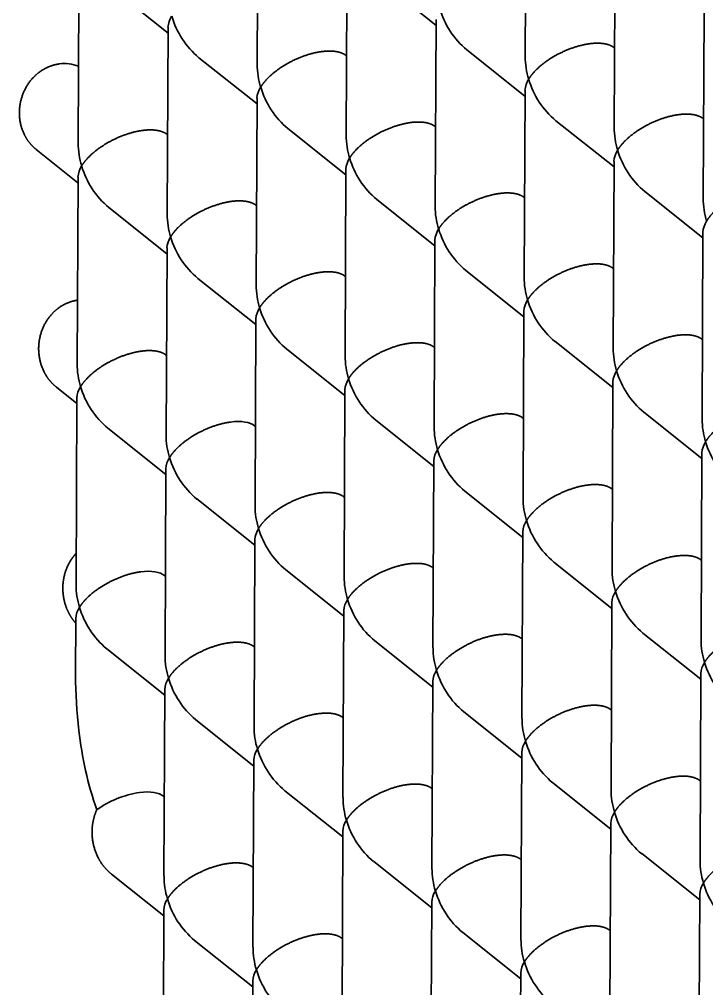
# Model space of a CAD drawing. Extents: x 23 to 587, y 4 to 413.
# Drawn here: x 413.11 to 416.79, y 140.64 to 145.83 of the extents above; entities that cross this region are included whole.
import ezdxf

# ---------------------------------------------------------------- set-up
doc = ezdxf.new("R2010")
doc.units = 0
doc.layers.get('0').update_dxf_attribs({"lineweight": 13})

# ---------------------------------------------------------------- blocks, each defined once
blk = doc.blocks.new('BLOCK6941')
at = {"color": 7, "lineweight": 35, "ltscale": 0.050027}
for p, q in [((-20.789, 7.185), (-20.798, 5.184)), ((-23.659, 7.101), (-23.669, 5.1)), ((-22.706, 6.341), (-22.716, 4.34)), ((-19.836, 6.426), (-19.845, 4.425)), ((-25.577, 6.257), (-25.587, 4.256)), ((-18.883, 5.667), (-18.892, 3.665)), ((-21.753, 5.582), (-21.763, 3.581)), ((-24.624, 5.497), (-24.634, 3.496)), ((-20.8, 4.823), (-20.81, 2.821)), ((-23.671, 4.738), (-23.68, 2.737)), ((-19.847, 4.063), (-19.857, 2.062)), ((-22.718, 3.979), (-22.727, 1.977)), ((-25.588, 3.894), (-25.598, 1.893)), ((-21.765, 3.219), (-21.774, 1.218)), ((-18.894, 3.304), (-18.904, 1.303)), ((-24.635, 3.135), (-24.645, 1.133)), ((-20.812, 2.46), (-20.821, 0.459)), ((-23.682, 2.375), (-23.692, 0.374)), ((-19.859, 1.7), (-19.868, -0.301)), ((-22.729, 1.616), (-22.739, -0.385)), ((-25.6, 1.531), (-25.609, -0.47)), ((-18.905, 0.941), (-18.915, -1.06)), ((-21.776, 0.856), (-21.786, -1.145)), ((-24.647, 0.772), (-24.656, -1.229)), ((-23.694, 0.012), (-23.703, -1.989)), ((-20.823, 0.097), (-20.833, -1.904)), ((-19.87, -0.662), (-19.879, -2.663)), ((-22.74, -0.747), (-22.75, -2.748)), ((-18.917, -1.422), (-18.926, -3.423)), ((-21.787, -1.506), (-21.797, -3.507)), ((-24.658, -1.591), (-24.668, -3.592)), ((-20.834, -2.266), (-20.844, -4.267)), ((-23.705, -2.35), (-23.715, -4.351)), ((-22.752, -3.11), (-22.761, -5.111)), ((-19.881, -3.025), (-19.891, -5.026)), ((-18.928, -3.784), (-18.938, -5.785)), ((-21.799, -3.869), (-21.808, -5.87)), ((-24.669, -3.954), (-24.679, -5.955)), ((-20.846, -4.628), (-20.855, -6.629)), ((-23.716, -4.713), (-23.726, -6.714))]:
    blk.add_line(p, q, dxfattribs=at)
at = {"color": 7, "lineweight": 35, "ltscale": 0.019884}
for p, q in [((-24.624, 5.436), (-25.246, 5.931)), ((-21.754, 5.52), (-22.376, 6.016)), ((-20.801, 4.761), (-21.423, 5.257)), ((-23.671, 4.676), (-24.293, 5.172)), ((-19.847, 4.002), (-20.47, 4.497)), ((-22.718, 3.917), (-23.34, 4.413)), ((-18.894, 3.242), (-19.516, 3.738)), ((-21.765, 3.158), (-22.387, 3.653)), ((-24.636, 3.073), (-25.258, 3.569)), ((-23.682, 2.314), (-24.305, 2.809)), ((-20.812, 2.398), (-21.434, 2.894)), ((-19.859, 1.639), (-20.481, 2.135)), ((-22.729, 1.554), (-23.351, 2.05)), ((-18.906, 0.88), (-19.528, 1.375)), ((-21.776, 0.795), (-22.398, 1.291)), ((-24.647, 0.71), (-25.269, 1.206)), ((-20.823, 0.036), (-21.445, 0.531)), ((-23.694, -0.049), (-24.316, 0.447)), ((-19.87, -0.724), (-20.492, -0.228)), ((-22.741, -0.808), (-23.363, -0.313)), ((-18.917, -1.483), (-19.539, -0.988)), ((-21.788, -1.568), (-22.41, -1.072)), ((-24.658, -1.652), (-25.28, -1.157)), ((-20.835, -2.327), (-21.457, -1.832)), ((-23.705, -2.412), (-24.327, -1.916)), ((-19.882, -3.087), (-20.504, -2.591)), ((-22.752, -3.171), (-23.374, -2.676)), ((-18.928, -3.846), (-19.55, -3.35)), ((-21.799, -3.931), (-22.421, -3.435)), ((-20.846, -4.69), (-21.468, -4.194)), ((-23.717, -4.775), (-24.339, -4.279))]:
    blk.add_line(p, q, dxfattribs=at)
at = {"color": 7, "lineweight": 35, "ltscale": 0.00016101}
for p, q in [((-22.712, 5.191), (-22.717, 5.195)), ((-19.841, 5.275), (-19.846, 5.279)), ((-18.888, 4.516), (-18.893, 4.52)), ((-21.759, 4.431), (-21.764, 4.435)), ((-24.629, 4.347), (-24.634, 4.351)), ((-20.806, 3.672), (-20.811, 3.676)), ((-23.676, 3.587), (-23.681, 3.591)), ((-19.853, 2.913), (-19.858, 2.917)), ((-22.723, 2.828), (-22.728, 2.832)), ((-18.9, 2.153), (-18.905, 2.157)), ((-24.641, 1.984), (-24.646, 1.988)), ((-21.77, 2.069), (-21.775, 2.073)), ((-20.817, 1.309), (-20.822, 1.313)), ((-23.688, 1.225), (-23.693, 1.229)), ((-19.864, 0.55), (-19.869, 0.554)), ((-22.735, 0.465), (-22.74, 0.469)), ((-18.911, -0.209), (-18.916, -0.205)), ((-21.782, -0.294), (-21.787, -0.29)), ((-24.652, -0.379), (-24.657, -0.375)), ((-23.699, -1.138), (-23.704, -1.134)), ((-20.828, -1.053), (-20.834, -1.049)), ((-19.875, -1.813), (-19.88, -1.809)), ((-22.746, -1.897), (-22.751, -1.893)), ((-18.922, -2.572), (-18.927, -2.568)), ((-21.793, -2.657), (-21.798, -2.653)), ((-20.84, -3.416), (-20.845, -3.412)), ((-23.71, -3.501), (-23.715, -3.497)), ((-19.887, -4.176), (-19.892, -4.172)), ((-22.757, -4.26), (-22.762, -4.256))]:
    blk.add_line(p, q, dxfattribs=at)
at = {"color": 7, "lineweight": 35, "ltscale": 0.014269}
blk.add_line((-25.589, 3.832), (-26.035, 4.188), dxfattribs=at)
at = {"color": 7, "lineweight": 35, "ltscale": 0.007025}
blk.add_line((-25.6, 1.47), (-25.82, 1.645), dxfattribs=at)
at = {"color": 7, "lineweight": 35, "ltscale": 0.015099}
blk.add_line((-25.611, -0.832), (-25.614, -1.436), dxfattribs=at)
at = {"color": 7, "lineweight": 35, "ltscale": 0.000159881}
blk.add_line((-24.664, -2.741), (-24.669, -2.737), dxfattribs=at)
at = {"color": 7, "lineweight": 35, "ltscale": 0.017883}
blk.add_line((-24.67, -4.015), (-25.229, -3.569), dxfattribs=at)
at = {"color": 7, "lineweight": 35}
for centre, radius, start, end in [((-24.386, 5.483), 0.239, 146.5034, 176.6622), ((-23.708, 5.873), 0.913, 196.3619, 230.1623), ((-20.838, 5.957), 0.913, 196.3619, 230.1623), ((-25.733, 4.688), 0.421, 69.0836, 97.5551), ((-22.832, 5.103), 0.837, 180.2046, 197.1191), ((-19.961, 5.187), 0.837, 180.2046, 197.1191), ((-20.562, 4.809), 0.239, 146.5296, 176.692), ((-19.885, 5.198), 0.913, 196.3619, 230.1623), ((-23.433, 4.724), 0.239, 146.5034, 176.6622), ((-22.755, 5.113), 0.913, 196.3619, 230.1623), ((-19.008, 4.428), 0.837, 180.2046, 197.1191), ((-24.749, 4.259), 0.837, 180.2046, 197.1191), ((-21.879, 4.343), 0.837, 180.1991, 197.116), ((-19.609, 4.049), 0.239, 146.5296, 176.692), ((-18.932, 4.439), 0.913, 196.3594, 230.1725), ((-22.48, 3.965), 0.239, 146.5034, 176.6622), ((-21.802, 4.354), 0.913, 196.3619, 230.1623), ((-25.35, 3.88), 0.239, 146.5296, 176.692), ((-24.673, 4.269), 0.913, 196.3619, 230.1623), ((-18.055, 3.668), 0.837, 180.1991, 197.116), ((-20.926, 3.584), 0.837, 180.2046, 197.1191), ((-23.796, 3.499), 0.837, 180.1991, 197.116), ((-21.527, 3.205), 0.239, 146.5296, 176.692), ((-20.849, 3.595), 0.913, 196.3619, 230.1623), ((-18.656, 3.29), 0.239, 146.5034, 176.6622), ((-24.397, 3.121), 0.239, 146.5034, 176.6622), ((-23.72, 3.51), 0.913, 196.3619, 230.1623), ((-19.973, 2.824), 0.837, 180.2046, 197.1191), ((-22.843, 2.74), 0.837, 180.2046, 197.1191), ((-23.444, 2.361), 0.239, 146.5034, 176.6622), ((-22.767, 2.751), 0.913, 196.3619, 230.1623), ((-20.573, 2.446), 0.239, 146.5034, 176.6622), ((-19.896, 2.835), 0.913, 196.3619, 230.1623), ((-21.89, 1.98), 0.837, 180.2046, 197.1191), ((-19.019, 2.065), 0.837, 180.2046, 197.1191), ((-24.761, 1.896), 0.837, 180.2046, 197.1191), ((-19.62, 1.687), 0.239, 146.5034, 176.6622), ((-18.943, 2.076), 0.913, 196.3619, 230.1623), ((-22.491, 1.602), 0.239, 146.5034, 176.6622), ((-21.814, 1.991), 0.913, 196.3619, 230.1623), ((-25.362, 1.517), 0.239, 146.5296, 176.692), ((-24.685, 1.907), 0.913, 196.3594, 230.1725), ((-18.066, 1.306), 0.837, 180.2046, 197.1191), ((-20.937, 1.221), 0.837, 180.2046, 197.1191), ((-23.808, 1.136), 0.837, 180.2046, 197.1191), ((-18.667, 0.927), 0.239, 146.5034, 176.6622), ((-17.99, 1.317), 0.913, 196.3619, 230.1623), ((-21.538, 0.843), 0.239, 146.5296, 176.692), ((-20.861, 1.232), 0.913, 196.3594, 230.1725), ((-24.409, 0.758), 0.239, 146.5034, 176.6622), ((-23.731, 1.147), 0.913, 196.3619, 230.1623), ((-19.984, 0.462), 0.837, 180.1991, 197.116), ((-22.855, 0.377), 0.837, 180.2046, 197.1191), ((-20.585, 0.083), 0.239, 146.5034, 176.6622), ((-19.908, 0.473), 0.913, 196.3619, 230.1623), ((-23.455, -0.001), 0.239, 146.5296, 176.692), ((-22.778, 0.388), 0.913, 196.3619, 230.1623), ((-19.031, -0.298), 0.837, 180.2046, 197.1191), ((-21.901, -0.382), 0.837, 180.2046, 197.1191), ((-24.772, -0.467), 0.837, 180.2046, 197.1191), ((-19.632, -0.676), 0.239, 146.5034, 176.6622), ((-18.954, -0.287), 0.913, 196.3619, 230.1623), ((-25.373, -0.845), 0.239, 146.5294, 176.6931), ((-24.696, -0.456), 0.913, 196.3619, 230.1623), ((-22.502, -0.761), 0.239, 146.5034, 176.6622), ((-21.825, -0.371), 0.913, 196.3619, 230.1623), ((-18.078, -1.057), 0.837, 180.2046, 197.1191), ((-23.819, -1.226), 0.837, 180.2046, 197.1191), ((-20.948, -1.142), 0.837, 180.2046, 197.1191), ((-18.679, -1.436), 0.239, 146.5034, 176.6622), ((-18.001, -1.046), 0.913, 196.3619, 230.1623), ((-20.795, -1.45), 4.819, 179.8258, 186.9376), ((-21.549, -1.52), 0.239, 146.5034, 176.6622), ((-20.872, -1.131), 0.913, 196.3619, 230.1623), ((-24.42, -1.605), 0.239, 146.5034, 176.6622), ((-23.743, -1.215), 0.913, 196.3594, 230.1725), ((-19.995, -1.901), 0.837, 180.2046, 197.1191), ((-21.698, -1.604), 3.904, 186.2934, 199.0676), ((-22.866, -1.986), 0.837, 180.2046, 197.1191), ((-20.596, -2.28), 0.239, 146.5034, 176.6622), ((-19.919, -1.89), 0.913, 196.3619, 230.1623), ((-23.467, -2.364), 0.239, 146.5034, 176.6622), ((-22.789, -1.975), 0.913, 196.3619, 230.1623), ((-24.758, -3.775), 1.094, 98.9681, 125.0687), ((-19.042, -2.66), 0.837, 180.2046, 197.1191), ((-21.913, -2.745), 0.837, 180.2046, 197.1191), ((-22.514, -3.124), 0.239, 146.5034, 176.6622), ((-21.837, -2.734), 0.913, 196.3594, 230.1725), ((-19.643, -3.039), 0.239, 146.5034, 176.6622), ((-18.966, -2.65), 0.913, 196.3594, 230.1725), ((-18.089, -3.42), 0.837, 180.2046, 197.1191), ((-20.96, -3.504), 0.837, 180.2046, 197.1191), ((-23.83, -3.589), 0.837, 180.2046, 197.1191), ((-18.69, -3.798), 0.239, 146.5296, 176.692), ((-18.013, -3.409), 0.913, 196.3594, 230.1725), ((-24.431, -3.968), 0.239, 146.5034, 176.6622), ((-23.754, -3.578), 0.913, 196.3619, 230.1623), ((-21.561, -3.883), 0.239, 146.5034, 176.6622), ((-20.883, -3.493), 0.913, 196.3619, 230.1623), ((-22.877, -4.348), 0.837, 180.2046, 197.1191), ((-20.007, -4.264), 0.837, 180.2046, 197.1191), ((-20.608, -4.642), 0.239, 146.5296, 176.692), ((-19.93, -4.253), 0.913, 196.3619, 230.1623), ((-23.478, -4.727), 0.239, 146.5034, 176.6622), ((-22.801, -4.338), 0.913, 196.3594, 230.1725)]:
    blk.add_arc(centre, radius, start, end, dxfattribs=at)
for centre, ratio, start_param, end_param in [((-24.146, 0.95), 0.464922, 0.221717, 0.956598), ((-25.11, -0.653), 0.464922, 0.221717, 0.956598), ((-25.121, -3.016), 0.464927, 0.221556, 0.956609)]:
    blk.add_ellipse(centre, major_axis=(0.489, 0.234), ratio=ratio, start_param=start_param, end_param=end_param, dxfattribs=at)
for points, knots in [([(-20.762, 4.941), (-20.746, 4.967), (-20.726, 4.994), (-20.703, 5.021), (-20.62, 5.104), (-20.506, 5.183), (-20.413, 5.235), (-20.289, 5.284), (-20.164, 5.312), (-20.145, 5.316), (-20.125, 5.319), (-20.106, 5.322)], [0, 0, 0, 0, 0, 0, 0.437223, 0.437223, 0.437223, 1.382095, 1.382095, 1.382095, 1.555484, 1.555484, 1.555484, 1.555484, 1.555484, 1.555484]), ([(-19.846, 5.279), (-19.87, 5.298), (-19.901, 5.313), (-19.939, 5.323), (-19.998, 5.329), (-20.063, 5.326), (-20.077, 5.325), (-20.092, 5.324), (-20.106, 5.322)], [0, 0, 0, 0, 0, 0, 0.4890695, 0.4890695, 0.4890695, 0.6239272, 0.6239272, 0.6239272, 0.6239272, 0.6239272, 0.6239272]), ([(-23.632, 4.856), (-23.616, 4.882), (-23.597, 4.909), (-23.573, 4.936), (-23.49, 5.019), (-23.376, 5.098), (-23.283, 5.15), (-23.16, 5.2), (-23.035, 5.228), (-23.015, 5.231), (-22.996, 5.235), (-22.977, 5.237)], [0, 0, 0, 0, 0, 0, 0.437223, 0.437223, 0.437223, 1.382095, 1.382095, 1.382095, 1.555484, 1.555484, 1.555484, 1.555484, 1.555484, 1.555484]), ([(-22.717, 5.195), (-22.74, 5.213), (-22.771, 5.228), (-22.81, 5.239), (-22.868, 5.245), (-22.933, 5.242), (-22.948, 5.24), (-22.962, 5.239), (-22.977, 5.237)], [0, 0, 0, 0, 0, 0, 0.4890695, 0.4890695, 0.4890695, 0.6239272, 0.6239272, 0.6239272, 0.6239272, 0.6239272, 0.6239272]), ([(-26.035, 4.188), (-26.089, 4.231), (-26.135, 4.285), (-26.171, 4.347), (-26.22, 4.483), (-26.222, 4.63), (-26.21, 4.704), (-26.163, 4.846), (-26.074, 4.963), (-26.02, 5.014), (-25.939, 5.064), (-25.852, 5.093), (-25.831, 5.098), (-25.809, 5.102), (-25.788, 5.105)], [0, 0, 0, 0, 0, 0, 0.626163, 0.626163, 0.626163, 1.261715, 1.261715, 1.261715, 1.895828, 1.895828, 1.895828, 2.090656, 2.090656, 2.090656, 2.090656, 2.090656, 2.090656]), ([(-18.893, 4.52), (-18.917, 4.539), (-18.948, 4.554), (-18.986, 4.564), (-19.045, 4.57), (-19.11, 4.567), (-19.124, 4.566), (-19.139, 4.564), (-19.153, 4.562)], [0, 0, 0, 0, 0, 0, 0.4890695, 0.4890695, 0.4890695, 0.6239272, 0.6239272, 0.6239272, 0.6239272, 0.6239272, 0.6239272]), ([(-22.679, 4.097), (-22.663, 4.123), (-22.644, 4.15), (-22.62, 4.177), (-22.537, 4.26), (-22.423, 4.339), (-22.33, 4.391), (-22.206, 4.44), (-22.081, 4.468), (-22.062, 4.472), (-22.043, 4.475), (-22.024, 4.478)], [0, 0, 0, 0, 0, 0, 0.437223, 0.437223, 0.437223, 1.382095, 1.382095, 1.382095, 1.555484, 1.555484, 1.555484, 1.555484, 1.555484, 1.555484]), ([(-21.764, 4.435), (-21.787, 4.454), (-21.818, 4.469), (-21.857, 4.479), (-21.915, 4.485), (-21.98, 4.482), (-21.995, 4.481), (-22.009, 4.48), (-22.024, 4.478)], [0, 0, 0, 0, 0, 0, 0.4890695, 0.4890695, 0.4890695, 0.6239272, 0.6239272, 0.6239272, 0.6239272, 0.6239272, 0.6239272]), ([(-19.809, 4.181), (-19.793, 4.208), (-19.773, 4.234), (-19.75, 4.261), (-19.667, 4.344), (-19.553, 4.424), (-19.459, 4.475), (-19.336, 4.525), (-19.211, 4.553), (-19.192, 4.557), (-19.172, 4.56), (-19.153, 4.562)], [0, 0, 0, 0, 0, 0, 0.437223, 0.437223, 0.437223, 1.382095, 1.382095, 1.382095, 1.555484, 1.555484, 1.555484, 1.555484, 1.555484, 1.555484]), ([(-25.55, 4.012), (-25.534, 4.038), (-25.515, 4.065), (-25.491, 4.092), (-25.408, 4.175), (-25.294, 4.254), (-25.201, 4.306), (-25.077, 4.356), (-24.952, 4.384), (-24.933, 4.387), (-24.914, 4.391), (-24.895, 4.393)], [0, 0, 0, 0, 0, 0, 0.437223, 0.437223, 0.437223, 1.382095, 1.382095, 1.382095, 1.555484, 1.555484, 1.555484, 1.555484, 1.555484, 1.555484]), ([(-24.634, 4.351), (-24.658, 4.369), (-24.689, 4.384), (-24.727, 4.395), (-24.786, 4.401), (-24.851, 4.398), (-24.865, 4.396), (-24.88, 4.395), (-24.895, 4.393)], [0, 0, 0, 0, 0, 0, 0.4890695, 0.4890695, 0.4890695, 0.6239272, 0.6239272, 0.6239272, 0.6239272, 0.6239272, 0.6239272]), ([(-18.855, 3.422), (-18.84, 3.448), (-18.82, 3.475), (-18.797, 3.502), (-18.714, 3.585), (-18.6, 3.664), (-18.506, 3.716), (-18.383, 3.766), (-18.258, 3.794), (-18.238, 3.797), (-18.219, 3.8), (-18.2, 3.803)], [0, 0, 0, 0, 0, 0, 0.437223, 0.437223, 0.437223, 1.382095, 1.382095, 1.382095, 1.555484, 1.555484, 1.555484, 1.555484, 1.555484, 1.555484]), ([(-24.597, 3.253), (-24.581, 3.279), (-24.561, 3.306), (-24.538, 3.333), (-24.455, 3.416), (-24.341, 3.495), (-24.248, 3.547), (-24.124, 3.596), (-23.999, 3.624), (-23.98, 3.628), (-23.96, 3.631), (-23.942, 3.634)], [0, 0, 0, 0, 0, 0, 0.437223, 0.437223, 0.437223, 1.382095, 1.382095, 1.382095, 1.555484, 1.555484, 1.555484, 1.555484, 1.555484, 1.555484]), ([(-23.681, 3.591), (-23.705, 3.61), (-23.736, 3.625), (-23.774, 3.635), (-23.833, 3.641), (-23.898, 3.638), (-23.912, 3.637), (-23.927, 3.636), (-23.942, 3.634)], [0, 0, 0, 0, 0, 0, 0.4890695, 0.4890695, 0.4890695, 0.6239272, 0.6239272, 0.6239272, 0.6239272, 0.6239272, 0.6239272]), ([(-21.726, 3.337), (-21.71, 3.364), (-21.691, 3.39), (-21.667, 3.417), (-21.584, 3.5), (-21.47, 3.58), (-21.377, 3.631), (-21.253, 3.681), (-21.128, 3.709), (-21.109, 3.713), (-21.09, 3.716), (-21.071, 3.718)], [0, 0, 0, 0, 0, 0, 0.437223, 0.437223, 0.437223, 1.382095, 1.382095, 1.382095, 1.555484, 1.555484, 1.555484, 1.555484, 1.555484, 1.555484]), ([(-20.811, 3.676), (-20.834, 3.695), (-20.865, 3.71), (-20.904, 3.72), (-20.962, 3.726), (-21.027, 3.723), (-21.042, 3.722), (-21.056, 3.72), (-21.071, 3.718)], [0, 0, 0, 0, 0, 0, 0.4890695, 0.4890695, 0.4890695, 0.6239272, 0.6239272, 0.6239272, 0.6239272, 0.6239272, 0.6239272]), ([(-20.773, 2.578), (-20.757, 2.604), (-20.738, 2.631), (-20.714, 2.658), (-20.631, 2.741), (-20.517, 2.82), (-20.424, 2.872), (-20.3, 2.922), (-20.175, 2.95), (-20.156, 2.953), (-20.137, 2.956), (-20.118, 2.959)], [0, 0, 0, 0, 0, 0, 0.437223, 0.437223, 0.437223, 1.382095, 1.382095, 1.382095, 1.555484, 1.555484, 1.555484, 1.555484, 1.555484, 1.555484]), ([(-19.858, 2.917), (-19.881, 2.935), (-19.912, 2.95), (-19.951, 2.961), (-20.009, 2.967), (-20.074, 2.963), (-20.089, 2.962), (-20.103, 2.961), (-20.118, 2.959)], [0, 0, 0, 0, 0, 0, 0.4890695, 0.4890695, 0.4890695, 0.6239272, 0.6239272, 0.6239272, 0.6239272, 0.6239272, 0.6239272]), ([(-23.644, 2.493), (-23.628, 2.52), (-23.608, 2.546), (-23.585, 2.573), (-23.502, 2.656), (-23.388, 2.736), (-23.294, 2.787), (-23.171, 2.837), (-23.046, 2.865), (-23.027, 2.869), (-23.007, 2.872), (-22.988, 2.874)], [0, 0, 0, 0, 0, 0, 0.437223, 0.437223, 0.437223, 1.382095, 1.382095, 1.382095, 1.555484, 1.555484, 1.555484, 1.555484, 1.555484, 1.555484]), ([(-22.728, 2.832), (-22.752, 2.851), (-22.783, 2.866), (-22.821, 2.876), (-22.88, 2.882), (-22.945, 2.879), (-22.959, 2.878), (-22.974, 2.876), (-22.988, 2.874)], [0, 0, 0, 0, 0, 0, 0.4890695, 0.4890695, 0.4890695, 0.6239272, 0.6239272, 0.6239272, 0.6239272, 0.6239272, 0.6239272]), ([(-25.82, 1.645), (-25.875, 1.689), (-25.922, 1.743), (-25.959, 1.806), (-26.011, 1.944), (-26.016, 2.093), (-26.006, 2.168), (-25.963, 2.311), (-25.876, 2.431), (-25.822, 2.483), (-25.742, 2.534), (-25.654, 2.563), (-25.633, 2.569), (-25.612, 2.573), (-25.591, 2.576)], [0, 0, 0, 0, 0, 0, 0.63295, 0.63295, 0.63295, 1.273696, 1.273696, 1.273696, 1.911518, 1.911518, 1.911518, 2.107163, 2.107163, 2.107163, 2.107163, 2.107163, 2.107163]), ([(-19.82, 1.819), (-19.804, 1.845), (-19.785, 1.872), (-19.761, 1.898), (-19.678, 1.982), (-19.564, 2.061), (-19.471, 2.112), (-19.347, 2.162), (-19.222, 2.19), (-19.203, 2.194), (-19.184, 2.197), (-19.165, 2.2)], [0, 0, 0, 0, 0, 0, 0.437223, 0.437223, 0.437223, 1.382095, 1.382095, 1.382095, 1.555484, 1.555484, 1.555484, 1.555484, 1.555484, 1.555484]), ([(-18.905, 2.157), (-18.928, 2.176), (-18.959, 2.191), (-18.997, 2.201), (-19.056, 2.207), (-19.121, 2.204), (-19.135, 2.203), (-19.15, 2.201), (-19.165, 2.2)], [0, 0, 0, 0, 0, 0, 0.4890695, 0.4890695, 0.4890695, 0.6239272, 0.6239272, 0.6239272, 0.6239272, 0.6239272, 0.6239272]), ([(-22.69, 1.734), (-22.675, 1.76), (-22.655, 1.787), (-22.632, 1.814), (-22.549, 1.897), (-22.435, 1.976), (-22.341, 2.028), (-22.218, 2.078), (-22.093, 2.106), (-22.073, 2.109), (-22.054, 2.112), (-22.035, 2.115)], [0, 0, 0, 0, 0, 0, 0.437223, 0.437223, 0.437223, 1.382095, 1.382095, 1.382095, 1.555484, 1.555484, 1.555484, 1.555484, 1.555484, 1.555484]), ([(-21.775, 2.073), (-21.799, 2.091), (-21.83, 2.106), (-21.868, 2.117), (-21.927, 2.123), (-21.992, 2.119), (-22.006, 2.118), (-22.021, 2.117), (-22.035, 2.115)], [0, 0, 0, 0, 0, 0, 0.4890695, 0.4890695, 0.4890695, 0.6239272, 0.6239272, 0.6239272, 0.6239272, 0.6239272, 0.6239272]), ([(-25.561, 1.649), (-25.545, 1.676), (-25.526, 1.702), (-25.502, 1.729), (-25.419, 1.812), (-25.305, 1.892), (-25.212, 1.943), (-25.088, 1.993), (-24.963, 2.021), (-24.944, 2.025), (-24.925, 2.028), (-24.906, 2.03)], [0, 0, 0, 0, 0, 0, 0.437223, 0.437223, 0.437223, 1.382095, 1.382095, 1.382095, 1.555484, 1.555484, 1.555484, 1.555484, 1.555484, 1.555484]), ([(-24.646, 1.988), (-24.669, 2.007), (-24.7, 2.022), (-24.739, 2.032), (-24.797, 2.038), (-24.862, 2.035), (-24.877, 2.034), (-24.891, 2.032), (-24.906, 2.03)], [0, 0, 0, 0, 0, 0, 0.4890695, 0.4890695, 0.4890695, 0.6239272, 0.6239272, 0.6239272, 0.6239272, 0.6239272, 0.6239272]), ([(-21.737, 0.975), (-21.722, 1.001), (-21.702, 1.028), (-21.679, 1.054), (-21.596, 1.138), (-21.482, 1.217), (-21.388, 1.268), (-21.265, 1.318), (-21.14, 1.346), (-21.12, 1.35), (-21.101, 1.353), (-21.082, 1.356)], [0, 0, 0, 0, 0, 0, 0.437223, 0.437223, 0.437223, 1.382095, 1.382095, 1.382095, 1.555484, 1.555484, 1.555484, 1.555484, 1.555484, 1.555484]), ([(-20.822, 1.313), (-20.846, 1.332), (-20.876, 1.347), (-20.915, 1.357), (-20.973, 1.363), (-21.039, 1.36), (-21.053, 1.359), (-21.068, 1.357), (-21.082, 1.356)], [0, 0, 0, 0, 0, 0, 0.4890695, 0.4890695, 0.4890695, 0.6239272, 0.6239272, 0.6239272, 0.6239272, 0.6239272, 0.6239272]), ([(-18.867, 1.059), (-18.851, 1.085), (-18.832, 1.112), (-18.808, 1.139), (-18.725, 1.222), (-18.611, 1.302), (-18.518, 1.353), (-18.394, 1.403), (-18.269, 1.431), (-18.25, 1.435), (-18.231, 1.438), (-18.212, 1.44)], [0, 0, 0, 0, 0, 0, 0.437223, 0.437223, 0.437223, 1.382095, 1.382095, 1.382095, 1.555484, 1.555484, 1.555484, 1.555484, 1.555484, 1.555484]), ([(-24.608, 0.89), (-24.592, 0.916), (-24.573, 0.943), (-24.549, 0.97), (-24.466, 1.053), (-24.352, 1.132), (-24.259, 1.184), (-24.135, 1.234), (-24.01, 1.262), (-23.991, 1.265), (-23.972, 1.268), (-23.953, 1.271)], [0, 0, 0, 0, 0, 0, 0.437223, 0.437223, 0.437223, 1.382095, 1.382095, 1.382095, 1.555484, 1.555484, 1.555484, 1.555484, 1.555484, 1.555484]), ([(-20.784, 0.215), (-20.769, 0.241), (-20.749, 0.268), (-20.726, 0.295), (-20.643, 0.378), (-20.528, 0.458), (-20.435, 0.509), (-20.312, 0.559), (-20.187, 0.587), (-20.167, 0.591), (-20.148, 0.594), (-20.129, 0.596)], [0, 0, 0, 0, 0, 0, 0.437223, 0.437223, 0.437223, 1.382095, 1.382095, 1.382095, 1.555484, 1.555484, 1.555484, 1.555484, 1.555484, 1.555484]), ([(-19.869, 0.554), (-19.892, 0.573), (-19.923, 0.588), (-19.962, 0.598), (-20.02, 0.604), (-20.086, 0.601), (-20.1, 0.6), (-20.114, 0.598), (-20.129, 0.596)], [0, 0, 0, 0, 0, 0, 0.4890695, 0.4890695, 0.4890695, 0.6239272, 0.6239272, 0.6239272, 0.6239272, 0.6239272, 0.6239272]), ([(-23.655, 0.131), (-23.639, 0.157), (-23.62, 0.184), (-23.596, 0.21), (-23.513, 0.294), (-23.399, 0.373), (-23.306, 0.424), (-23.182, 0.474), (-23.057, 0.502), (-23.038, 0.506), (-23.019, 0.509), (-23, 0.512)], [0, 0, 0, 0, 0, 0, 0.437223, 0.437223, 0.437223, 1.382095, 1.382095, 1.382095, 1.555484, 1.555484, 1.555484, 1.555484, 1.555484, 1.555484]), ([(-22.74, 0.469), (-22.763, 0.488), (-22.794, 0.503), (-22.832, 0.513), (-22.891, 0.519), (-22.956, 0.516), (-22.971, 0.515), (-22.985, 0.513), (-23, 0.512)], [0, 0, 0, 0, 0, 0, 0.4890695, 0.4890695, 0.4890695, 0.6239272, 0.6239272, 0.6239272, 0.6239272, 0.6239272, 0.6239272]), ([(-25.611, -0.885), (-25.654, -0.837), (-25.69, -0.781), (-25.718, -0.721), (-25.755, -0.592), (-25.754, -0.458), (-25.745, -0.391), (-25.716, -0.295), (-25.668, -0.21), (-25.649, -0.183), (-25.629, -0.158), (-25.608, -0.134)], [0, 0, 0, 0, 0, 0, 0.572668, 0.572668, 0.572668, 1.148744, 1.148744, 1.148744, 1.431283, 1.431283, 1.431283, 1.431283, 1.431283, 1.431283]), ([(-19.831, -0.544), (-19.815, -0.518), (-19.796, -0.491), (-19.772, -0.464), (-19.689, -0.381), (-19.575, -0.302), (-19.482, -0.25), (-19.359, -0.2), (-19.234, -0.172), (-19.214, -0.169), (-19.195, -0.166), (-19.176, -0.163)], [0, 0, 0, 0, 0, 0, 0.437223, 0.437223, 0.437223, 1.382095, 1.382095, 1.382095, 1.555484, 1.555484, 1.555484, 1.555484, 1.555484, 1.555484]), ([(-18.916, -0.205), (-18.939, -0.187), (-18.97, -0.172), (-19.009, -0.161), (-19.067, -0.155), (-19.132, -0.159), (-19.147, -0.16), (-19.161, -0.161), (-19.176, -0.163)], [0, 0, 0, 0, 0, 0, 0.4890695, 0.4890695, 0.4890695, 0.6239272, 0.6239272, 0.6239272, 0.6239272, 0.6239272, 0.6239272]), ([(-22.702, -0.629), (-22.686, -0.603), (-22.667, -0.576), (-22.643, -0.549), (-22.56, -0.466), (-22.446, -0.386), (-22.353, -0.335), (-22.229, -0.285), (-22.104, -0.257), (-22.085, -0.253), (-22.066, -0.25), (-22.047, -0.248)], [0, 0, 0, 0, 0, 0, 0.437223, 0.437223, 0.437223, 1.382095, 1.382095, 1.382095, 1.555484, 1.555484, 1.555484, 1.555484, 1.555484, 1.555484]), ([(-21.787, -0.29), (-21.81, -0.271), (-21.841, -0.256), (-21.879, -0.246), (-21.938, -0.24), (-22.003, -0.243), (-22.017, -0.244), (-22.032, -0.246), (-22.047, -0.248)], [0, 0, 0, 0, 0, 0, 0.4890695, 0.4890695, 0.4890695, 0.6239272, 0.6239272, 0.6239272, 0.6239272, 0.6239272, 0.6239272]), ([(-25.572, -0.713), (-25.557, -0.687), (-25.537, -0.66), (-25.514, -0.634), (-25.431, -0.55), (-25.317, -0.471), (-25.223, -0.42), (-25.1, -0.37), (-24.975, -0.342), (-24.955, -0.338), (-24.936, -0.335), (-24.917, -0.332)], [0, 0, 0, 0, 0, 0, 0.437223, 0.437223, 0.437223, 1.382095, 1.382095, 1.382095, 1.555484, 1.555484, 1.555484, 1.555484, 1.555484, 1.555484]), ([(-18.878, -1.303), (-18.862, -1.277), (-18.843, -1.25), (-18.819, -1.224), (-18.736, -1.14), (-18.622, -1.061), (-18.529, -1.01), (-18.405, -0.96), (-18.28, -0.932), (-18.261, -0.928), (-18.242, -0.925), (-18.223, -0.923)], [0, 0, 0, 0, 0, 0, 0.437223, 0.437223, 0.437223, 1.382095, 1.382095, 1.382095, 1.555484, 1.555484, 1.555484, 1.555484, 1.555484, 1.555484]), ([(-21.749, -1.388), (-21.733, -1.362), (-21.714, -1.335), (-21.69, -1.308), (-21.607, -1.225), (-21.493, -1.146), (-21.4, -1.094), (-21.276, -1.044), (-21.151, -1.016), (-21.132, -1.013), (-21.113, -1.01), (-21.094, -1.007)], [0, 0, 0, 0, 0, 0, 0.437223, 0.437223, 0.437223, 1.382095, 1.382095, 1.382095, 1.555484, 1.555484, 1.555484, 1.555484, 1.555484, 1.555484]), ([(-20.834, -1.049), (-20.857, -1.031), (-20.888, -1.016), (-20.926, -1.005), (-20.985, -0.999), (-21.05, -1.003), (-21.064, -1.004), (-21.079, -1.005), (-21.094, -1.007)], [0, 0, 0, 0, 0, 0, 0.4890695, 0.4890695, 0.4890695, 0.6239272, 0.6239272, 0.6239272, 0.6239272, 0.6239272, 0.6239272]), ([(-24.619, -1.473), (-24.604, -1.447), (-24.584, -1.42), (-24.561, -1.393), (-24.478, -1.31), (-24.364, -1.23), (-24.27, -1.179), (-24.147, -1.129), (-24.022, -1.101), (-24.002, -1.097), (-23.983, -1.094), (-23.964, -1.092)], [0, 0, 0, 0, 0, 0, 0.437223, 0.437223, 0.437223, 1.382095, 1.382095, 1.382095, 1.555484, 1.555484, 1.555484, 1.555484, 1.555484, 1.555484]), ([(-23.704, -1.134), (-23.727, -1.115), (-23.758, -1.1), (-23.797, -1.09), (-23.855, -1.084), (-23.921, -1.087), (-23.935, -1.088), (-23.95, -1.09), (-23.964, -1.092)], [0, 0, 0, 0, 0, 0, 0.4890695, 0.4890695, 0.4890695, 0.6239272, 0.6239272, 0.6239272, 0.6239272, 0.6239272, 0.6239272]), ([(-19.88, -1.809), (-19.904, -1.79), (-19.935, -1.775), (-19.973, -1.765), (-20.032, -1.759), (-20.097, -1.762), (-20.111, -1.763), (-20.126, -1.765), (-20.141, -1.767)], [0, 0, 0, 0, 0, 0, 0.4890695, 0.4890695, 0.4890695, 0.6239272, 0.6239272, 0.6239272, 0.6239272, 0.6239272, 0.6239272]), ([(-23.666, -2.232), (-23.65, -2.206), (-23.631, -2.179), (-23.607, -2.152), (-23.524, -2.069), (-23.41, -1.99), (-23.317, -1.938), (-23.194, -1.888), (-23.069, -1.86), (-23.049, -1.857), (-23.03, -1.854), (-23.011, -1.851)], [0, 0, 0, 0, 0, 0, 0.437223, 0.437223, 0.437223, 1.382095, 1.382095, 1.382095, 1.555484, 1.555484, 1.555484, 1.555484, 1.555484, 1.555484]), ([(-22.751, -1.893), (-22.774, -1.875), (-22.805, -1.86), (-22.844, -1.849), (-22.902, -1.843), (-22.967, -1.847), (-22.982, -1.848), (-22.996, -1.849), (-23.011, -1.851)], [0, 0, 0, 0, 0, 0, 0.4890695, 0.4890695, 0.4890695, 0.6239272, 0.6239272, 0.6239272, 0.6239272, 0.6239272, 0.6239272]), ([(-20.796, -2.147), (-20.78, -2.121), (-20.76, -2.094), (-20.737, -2.068), (-20.654, -1.984), (-20.54, -1.905), (-20.447, -1.854), (-20.323, -1.804), (-20.198, -1.776), (-20.179, -1.772), (-20.159, -1.769), (-20.141, -1.767)], [0, 0, 0, 0, 0, 0, 0.437223, 0.437223, 0.437223, 1.382095, 1.382095, 1.382095, 1.555484, 1.555484, 1.555484, 1.555484, 1.555484, 1.555484]), ([(-19.843, -2.907), (-19.827, -2.881), (-19.807, -2.854), (-19.784, -2.827), (-19.701, -2.744), (-19.587, -2.665), (-19.494, -2.613), (-19.37, -2.563), (-19.245, -2.535), (-19.226, -2.531), (-19.206, -2.528), (-19.187, -2.526)], [0, 0, 0, 0, 0, 0, 0.437223, 0.437223, 0.437223, 1.382095, 1.382095, 1.382095, 1.555484, 1.555484, 1.555484, 1.555484, 1.555484, 1.555484]), ([(-18.927, -2.568), (-18.951, -2.55), (-18.982, -2.534), (-19.02, -2.524), (-19.079, -2.518), (-19.144, -2.521), (-19.158, -2.522), (-19.173, -2.524), (-19.187, -2.526)], [0, 0, 0, 0, 0, 0, 0.4890695, 0.4890695, 0.4890695, 0.6239272, 0.6239272, 0.6239272, 0.6239272, 0.6239272, 0.6239272]), ([(-22.713, -2.991), (-22.697, -2.965), (-22.678, -2.938), (-22.654, -2.912), (-22.571, -2.828), (-22.457, -2.749), (-22.364, -2.698), (-22.24, -2.648), (-22.116, -2.62), (-22.096, -2.616), (-22.077, -2.613), (-22.058, -2.611)], [0, 0, 0, 0, 0, 0, 0.437223, 0.437223, 0.437223, 1.382095, 1.382095, 1.382095, 1.555484, 1.555484, 1.555484, 1.555484, 1.555484, 1.555484]), ([(-21.798, -2.653), (-21.821, -2.634), (-21.852, -2.619), (-21.891, -2.609), (-21.949, -2.603), (-22.014, -2.606), (-22.029, -2.607), (-22.043, -2.609), (-22.058, -2.611)], [0, 0, 0, 0, 0, 0, 0.4890695, 0.4890695, 0.4890695, 0.6239272, 0.6239272, 0.6239272, 0.6239272, 0.6239272, 0.6239272]), ([(-25.229, -3.569), (-25.288, -3.523), (-25.338, -3.465), (-25.378, -3.399), (-25.435, -3.255), (-25.445, -3.1), (-25.438, -3.023), (-25.418, -2.948), (-25.387, -2.88)], [0, 0, 0, 0, 0, 0, 0.661927, 0.661927, 0.661927, 1.324181, 1.324181, 1.324181, 1.324181, 1.324181, 1.324181]), ([(-18.89, -3.666), (-18.874, -3.64), (-18.854, -3.613), (-18.831, -3.586), (-18.748, -3.503), (-18.634, -3.424), (-18.54, -3.372), (-18.417, -3.322), (-18.292, -3.295), (-18.272, -3.291), (-18.253, -3.288), (-18.234, -3.285)], [0, 0, 0, 0, 0, 0, 0.437223, 0.437223, 0.437223, 1.382095, 1.382095, 1.382095, 1.555484, 1.555484, 1.555484, 1.555484, 1.555484, 1.555484]), ([(-21.76, -3.751), (-21.744, -3.725), (-21.725, -3.698), (-21.701, -3.671), (-21.618, -3.588), (-21.504, -3.509), (-21.411, -3.457), (-21.287, -3.407), (-21.162, -3.379), (-21.143, -3.375), (-21.124, -3.372), (-21.105, -3.37)], [0, 0, 0, 0, 0, 0, 0.437223, 0.437223, 0.437223, 1.382095, 1.382095, 1.382095, 1.555484, 1.555484, 1.555484, 1.555484, 1.555484, 1.555484]), ([(-20.845, -3.412), (-20.868, -3.394), (-20.899, -3.378), (-20.938, -3.368), (-20.996, -3.362), (-21.061, -3.365), (-21.076, -3.366), (-21.09, -3.368), (-21.105, -3.37)], [0, 0, 0, 0, 0, 0, 0.4890695, 0.4890695, 0.4890695, 0.6239272, 0.6239272, 0.6239272, 0.6239272, 0.6239272, 0.6239272]), ([(-24.631, -3.836), (-24.615, -3.809), (-24.596, -3.782), (-24.572, -3.756), (-24.489, -3.672), (-24.375, -3.593), (-24.282, -3.542), (-24.158, -3.492), (-24.033, -3.464), (-24.014, -3.46), (-23.995, -3.457), (-23.976, -3.455)], [0, 0, 0, 0, 0, 0, 0.437223, 0.437223, 0.437223, 1.382095, 1.382095, 1.382095, 1.555484, 1.555484, 1.555484, 1.555484, 1.555484, 1.555484]), ([(-23.715, -3.497), (-23.739, -3.478), (-23.77, -3.463), (-23.808, -3.453), (-23.867, -3.447), (-23.932, -3.45), (-23.946, -3.451), (-23.961, -3.453), (-23.976, -3.455)], [0, 0, 0, 0, 0, 0, 0.4890695, 0.4890695, 0.4890695, 0.6239272, 0.6239272, 0.6239272, 0.6239272, 0.6239272, 0.6239272]), ([(-20.807, -4.51), (-20.791, -4.484), (-20.772, -4.457), (-20.748, -4.43), (-20.665, -4.347), (-20.551, -4.268), (-20.458, -4.216), (-20.334, -4.166), (-20.209, -4.139), (-20.19, -4.135), (-20.171, -4.132), (-20.152, -4.129)], [0, 0, 0, 0, 0, 0, 0.437223, 0.437223, 0.437223, 1.382095, 1.382095, 1.382095, 1.555484, 1.555484, 1.555484, 1.555484, 1.555484, 1.555484]), ([(-19.892, -4.172), (-19.915, -4.153), (-19.946, -4.138), (-19.985, -4.127), (-20.043, -4.121), (-20.108, -4.125), (-20.123, -4.126), (-20.137, -4.127), (-20.152, -4.129)], [0, 0, 0, 0, 0, 0, 0.4890695, 0.4890695, 0.4890695, 0.6239272, 0.6239272, 0.6239272, 0.6239272, 0.6239272, 0.6239272]), ([(-23.678, -4.595), (-23.662, -4.569), (-23.642, -4.542), (-23.619, -4.515), (-23.536, -4.432), (-23.422, -4.353), (-23.329, -4.301), (-23.205, -4.251), (-23.08, -4.223), (-23.061, -4.219), (-23.041, -4.216), (-23.022, -4.214)], [0, 0, 0, 0, 0, 0, 0.437223, 0.437223, 0.437223, 1.382095, 1.382095, 1.382095, 1.555484, 1.555484, 1.555484, 1.555484, 1.555484, 1.555484]), ([(-22.762, -4.256), (-22.786, -4.238), (-22.817, -4.222), (-22.855, -4.212), (-22.914, -4.206), (-22.979, -4.209), (-22.993, -4.21), (-23.008, -4.212), (-23.022, -4.214)], [0, 0, 0, 0, 0, 0, 0.4890695, 0.4890695, 0.4890695, 0.6239272, 0.6239272, 0.6239272, 0.6239272, 0.6239272, 0.6239272])]:
    blk.add_open_spline(points, degree=5, knots=knots, dxfattribs=at)

msp = doc.modelspace()

# ---------------------------------------------------------------- block references
at = {"lineweight": 0, "xscale": 0.5, "yscale": 0.5, "zscale": 0.5}
msp.add_blockref('BLOCK6941', (426.2143, 143.0406), dxfattribs=at)

doc.saveas('drawing.dxf')
